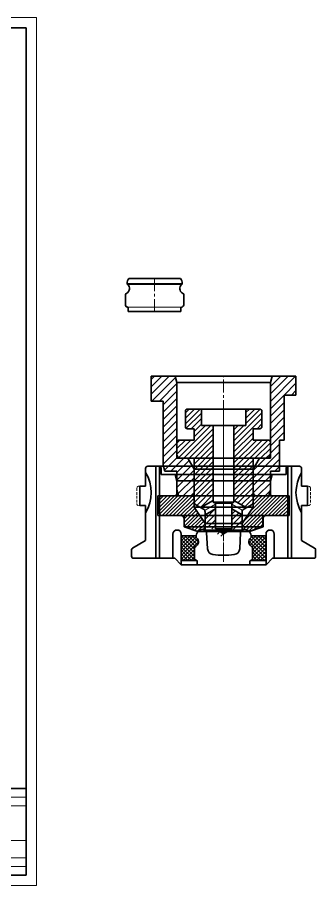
# Model space of a CAD drawing. Extents: x 64 to 495, y 48 to 468.
# Drawn here: x 351.2 to 495.5, y 47.7 to 467.7 of the extents above; entities that cross this region are included whole.
import ezdxf

# ---------------------------------------------------------------- set-up
doc = ezdxf.new("R2010")
doc.units = 0
doc.header["$LTSCALE"] = 5
doc.header["$MEASUREMENT"] = 0
doc.linetypes.add('CENTER', pattern=[2, 1.25, -0.25, 0.25, -0.25])
doc.linetypes.add('HIDDEN', pattern=[0.375, 0.25, -0.125])
doc.layers.get('0').update_dxf_attribs({"linetype": 'CONTINUOUS', "lineweight": 15})
for name, color, linetype, lineweight in [('1', 1, 'CENTER', 15), ('2', 2, 'HIDDEN', 15), ('3', 3, 'CONTINUOUS', 35), ('8', 251, 'CONTINUOUS', 15)]:
    doc.layers.add(name, color=color, linetype=linetype, lineweight=lineweight)

# ---------------------------------------------------------------- blocks, each defined once
blk = doc.blocks.new('A$C568E75BF')
at = {"layer": '8'}
h = blk.add_hatch(dxfattribs=at)
h.set_pattern_fill('ANSI37', color=256, scale=10)
h.set_pattern_definition([(45, (-137.508, -334.099), (-0.8838835, 0.8838835), []), (135, (-137.508, -334.099), (-0.8838835, -0.8838835), [])])
h.paths.add_polyline_path([(65, 14), (57.77, 14, -0.02818), (57.8, 13.55), (57.8, 13.36, -0.234929), (57.6, 12.96, 0.55833), (57.99, 8.9, -0.2859), (58.55, 8), (58.55, 3.12, -0.339454), (57.81, 2.15), (57.62, 2.1, 0.109012), (57.43, 2), (65, 2)])
h.paths.add_polyline_path([(30.45, 8, -0.2859), (31.01, 8.9, 0.55833), (31.4, 12.96, -0.234929), (31.2, 13.36), (31.2, 13.55, -0.02818), (31.23, 14), (24, 14), (24, 2), (31.57, 2, 0.109012), (31.38, 2.1), (31.19, 2.15, -0.339454), (30.45, 3.12)])
at = {"layer": '1'}
blk.add_line((44.5, 47.6), (44.5, 0), dxfattribs=at)
at = {"layer": '2'}
for p, q in [((3.5, 38), (4, 38)), ((85, 38), (85.5, 38)), ((2.5, 37), (2.5, 29.6)), ((86.5, 37), (86.5, 29.6)), ((3.5, 28.6), (4, 28.6)), ((85, 28.6), (85.5, 28.6))]:
    blk.add_line(p, q, dxfattribs=at)
for centre, start, end in [((3.5, 37), 90, 180), ((85.5, 37), 0, 90), ((3.5, 29.6), 180, 270), ((85.5, 29.6), 270, 0)]:
    blk.add_arc(centre, 1, start, end, dxfattribs=at)
at = {"layer": '3'}
for p, q in [((6.8, 46.6), (6.8, 38)), ((44.5, 47.6), (7.8, 47.6)), ((11.7, 47.6), (11.7, 6.3)), ((13.5, 47.6), (13.5, 33.32)), ((14.25, 46.6), (14.25, 43.6)), ((44.5, 47.6), (81.2, 47.6)), ((74.75, 46.6), (74.75, 43.6)), ((75.5, 47.57), (75.5, 33.32)), ((77.3, 47.6), (77.3, 3.1)), ((82.2, 46.6), (82.2, 38)), ((44.5, 43.6), (14.25, 43.6)), ((21.85, 40.6), (21.05, 43.6)), ((44.5, 43.6), (74.75, 43.6)), ((67.15, 40.6), (67.95, 43.6)), ((4, 38), (4, 28.6)), ((6.8, 38), (4, 38)), ((44.5, 40.6), (21.85, 40.6)), ((21.85, 40.6), (21.85, 34.3)), ((44.5, 40.6), (67.15, 40.6)), ((67.15, 40.6), (67.15, 34.3)), ((82.2, 38), (85, 38)), ((85, 38), (85, 28.6)), ((44.5, 33.32), (12.75, 33.32)), ((12.75, 33.32), (12.75, 23.8)), ((44.5, 33.32), (76.25, 33.32)), ((76.25, 33.32), (76.25, 23.8)), ((6.8, 28.6), (4, 28.6)), ((6.8, 28.6), (6.8, 11.7)), ((82.2, 28.6), (85, 28.6)), ((82.2, 28.6), (82.2, 11.7)), ((11.7, 23.51), (11.7, 3.1)), ((44.5, 23.8), (12.75, 23.8)), ((13.5, 23.8), (13.5, 3.1)), ((25.45, 22.3), (25.45, 18.4)), ((44.5, 23.8), (76.25, 23.8)), ((63.55, 22.3), (63.55, 18.4)), ((75.5, 23.8), (75.5, 3.1)), ((32.04, 16), (25.45, 18.4)), ((25.45, 18.4), (44.5, 18.4)), ((63.55, 18.4), (44.5, 18.4)), ((56.96, 16), (63.55, 18.4)), ((20, 14.8), (20, 3.1)), ((24, 14.8), (24, 0)), ((31.23, 14), (24, 14)), ((31.2, 13.55), (31.2, 13.36)), ((44.5, 16), (32.04, 16)), ((44.5, 16), (56.96, 16)), ((57.77, 14), (65, 14)), ((57.8, 13.55), (57.8, 13.36)), ((65, 14.8), (65, 0)), ((69, 14.8), (69, 3.1)), ((6.8, 11.7), (0.5, 8.06)), ((82.2, 11.7), (88.5, 8.06)), ((0, 7.2), (0, 4.1)), ((30.45, 8), (30.45, 3.12)), ((58.55, 8), (58.55, 3.12)), ((89, 7.2), (89, 4.1)), ((20.9, 3.1), (1, 3.1)), ((24, 0), (20.9, 3.1)), ((31.57, 2), (24, 2)), ((31.38, 2.1), (31.19, 2.15)), ((31.75, 0), (31.75, 1.62)), ((57.25, 0), (57.25, 1.62)), ((57.43, 2), (65, 2)), ((57.62, 2.1), (57.81, 2.15)), ((65, 0), (68.1, 3.1)), ((68.1, 3.1), (88, 3.1)), ((73.3, 3.1), (75.7, 3.1)), ((44.5, 0), (24, 0)), ((44.5, 0), (65, 0))]:
    blk.add_line(p, q, dxfattribs=at)
for centre, radius, start, end in [((7.8, 46.6), 1, 90, 180), ((13.25, 46.6), 1, 0, 90), ((75.75, 46.6), 1, 90, 180), ((81.2, 46.6), 1, 0, 90), ((-9.5, 34.9), 19, 329.081, 30.919), ((98.5, 34.9), 19, 149.081, 210.919), ((20.85, 34.32), 1, 270, 0), ((68.15, 34.32), 1, 180, 270), ((23.95, 22.3), 1.5, 0, 90), ((65.05, 22.3), 1.5, 90, 180), ((22, 14.8), 2, 0, 180), ((29.95, 11.05), 2.4, 296.179, 52.8827), ((35.2, 13.55), 4, 142.2295, 180), ((31.7, 13.36), 0.5, 180, 232.8827), ((59.05, 11.05), 2.4, 127.1173, 243.821), ((53.8, 13.55), 4, 0, 37.7705), ((57.3, 13.36), 0.5, 307.1173, 0), ((67, 14.8), 2, 0, 180), ((31.45, 8), 1, 116.179, 180), ((57.55, 8), 1, 0, 63.821), ((1, 7.2), 1, 120, 180), ((88, 7.2), 1, 0, 60), ((1, 4.1), 1, 180, 270), ((31.45, 3.12), 1, 180, 255), ((31.25, 1.62), 0.5, 0, 75), ((57.75, 1.62), 0.5, 105, 180), ((57.55, 3.12), 1, 285, 0), ((88, 4.1), 1, 270, 0)]:
    blk.add_arc(centre, radius, start, end, dxfattribs=at)
blk = doc.blocks.new('A$C214C3A40')
at = {"layer": '8'}
h = blk.add_hatch(dxfattribs=at)
h.set_pattern_fill('ANSI31', color=2, scale=10)
h.set_pattern_definition([(45, (-127.0138, -256.0749), (-0.8838835, 0.8838835), [])])
h.paths.add_polyline_path([(16.7, 11.8), (16.7, 16.3, 0.414214), (15.7, 17.3), (1, 17.3, 0.414214), (0, 16.3), (0, 8.8, 0.414214), (1, 7.8), (11.96, 7.8), (11.96, 3.11, 0.315299), (12.62, 2.17), (18.59, 0, -0.014156), (18.73, 0.17, -0.217055), (20.54, 1), (21.09, 1, -0.201513), (21.8, 0.7), (22, 0.7), (22, 4)])
h.paths.add_polyline_path([(40, 2.77), (40, 0.7), (40.2, 0.7, -0.201513), (40.91, 1), (41.46, 1, -0.217055), (43.27, 0.17, -0.014156), (43.41, 0), (44.17, 0.28, 0.038329), (44.2, 0.68, 0.618666)])
h.paths.add_polyline_path([(50.04, 7.8), (61, 7.8, 0.414214), (62, 8.8), (62, 16.3, 0.414214), (61, 17.3), (46.3, 17.3, 0.414214), (45.3, 16.3), (45.3, 11.8), (40, 4), (40, 2.77, -0.618666), (44.2, 0.68, -0.038329), (44.17, 0.28), (49.38, 2.17, 0.315299), (50.04, 3.11)])
at = {"layer": '1', "color": 2}
for p, q in [((31, 17.1), (31, 0)), ((31, 1.5), (31, 0.6)), ((31, 1.5), (31, 0.6)), ((31, 1.5), (31, 0.6)), ((31, 0), (31, 1.5))]:
    blk.add_line(p, q, dxfattribs=at)
at = {"layer": '3', "color": 2}
for p, q in [((31, 17.3), (1, 17.3)), ((31, 17.3), (61, 17.3)), ((0, 16.3), (0, 8.8)), ((16.7, 16.3), (16.7, 11.8)), ((45.3, 16.3), (45.3, 11.8)), ((62, 16.3), (62, 8.8)), ((31, 11.8), (16.7, 11.8)), ((16.7, 11.8), (22, 4)), ((31, 11.8), (45.3, 11.8)), ((45.3, 11.8), (40, 4)), ((11.96, 7.8), (1, 7.8)), ((11.96, 7.8), (11.96, 3.11)), ((50.04, 7.8), (61, 7.8)), ((50.04, 7.8), (50.04, 3.11)), ((18.59, 0), (12.62, 2.17)), ((21.09, 1), (20.54, 1)), ((31, 0.7), (21.8, 0.7)), ((31, 4), (22, 4)), ((22, 4), (22, 0.7)), ((31, 4), (40, 4)), ((31, 0.7), (40.2, 0.7)), ((40, 4), (40, 0.7)), ((40.91, 1), (41.46, 1)), ((43.41, 0), (49.38, 2.17)), ((31, 0), (18.59, 0)), ((31, 0), (43.41, 0))]:
    blk.add_line(p, q, dxfattribs=at)
for centre, radius, start, end in [((1, 16.3), 1, 90, 180), ((15.7, 16.3), 1, 0, 90), ((46.3, 16.3), 1, 90, 180), ((61, 16.3), 1, 0, 90), ((1, 8.8), 1, 180, 270), ((61, 8.8), 1, 270, 0), ((12.96, 3.11), 1, 180, 250), ((21.75, -2.45), 4, 138.9855, 142.2295), ((20.54, -1.4), 2.4, 90, 138.9855), ((21.09, 0), 1, 44.427, 90), ((40.91, 0), 1, 90, 135.573), ((41.46, -1.4), 2.4, 41.0145, 90), ((40.25, -2.45), 4, 37.7705, 41.0145), ((49.04, 3.11), 1, 290, 0)]:
    blk.add_arc(centre, radius, start, end, dxfattribs=at)
blk = doc.blocks.new('A$C50D30983')
at = {"layer": '8'}
h = blk.add_hatch(dxfattribs=at)
h.set_pattern_fill('ANSI31', color=4, scale=0.8)
h.set_pattern_definition([(45, (-827.2272, -226.0554), (-1.796051, 1.796051), [])])
h.paths.add_polyline_path([(-17.3, -18.2), (-14.3, -13), (-14.3, -1.5, 0.414214), (-15.8, 0), (-21.8, 0), (-22.6, -2.99), (-22.6, -11.9), (-27, -11.9), (-27, -26.9), (-29.3, -26.9), (-29.3, -48.8), (-35, -48.8), (-35, -57.9), (-23.45, -57.9), (-22.65, -54.9), (-22.65, -18.2)])
h.paths.add_polyline_path([(29.3, -14.89), (28.5, -11.9), (22.6, -11.9), (22.6, -2.99), (21.8, 0), (15.8, 0, 0.414214), (14.3, -1.5), (14.3, -13), (17.3, -18.2), (22.65, -18.2), (22.65, -54.9), (23.45, -57.9), (35, -57.9), (35, -45.9), (29.3, -45.9)])
at = {"layer": '1', "color": 4}
blk.add_line((0, 0), (0, -57.9), dxfattribs=at)
at = {"layer": '3', "color": 4}
for p, q in [((0, 0), (-21.8, 0)), ((0, 0), (21.8, 0)), ((-22.6, -2.99), (-21.8, 0)), ((-22.6, -2.99), (-22.6, -11.9)), ((-14.3, -1.5), (-14.3, -13)), ((14.3, -1.5), (14.3, -13)), ((22.6, -2.99), (21.8, 0)), ((22.6, -2.99), (22.6, -11.9)), ((-22.6, -11.9), (-27, -11.9)), ((-27, -11.9), (-27, -26.9)), ((22.6, -11.9), (28.5, -11.9)), ((29.3, -14.89), (28.5, -11.9)), ((-17.3, -18.2), (-14.3, -13)), ((0, -13), (-14.3, -13)), ((0, -13), (14.3, -13)), ((17.3, -18.2), (14.3, -13)), ((29.3, -14.89), (29.3, -45.9)), ((0, -18.2), (-22.65, -18.2)), ((-22.65, -18.2), (-22.65, -54.9)), ((0, -18.2), (22.65, -18.2)), ((22.65, -18.2), (22.65, -54.9)), ((22.65, -19.2), (22.65, -54.9)), ((-27, -26.9), (-29.3, -26.9)), ((-29.3, -26.9), (-29.3, -48.8)), ((29.3, -45.9), (35, -45.9)), ((35, -45.9), (35, -57.9)), ((-35, -48.8), (-35, -57.9)), ((-35, -48.8), (-29.3, -48.8)), ((0, -57.9), (-35, -57.9)), ((-22.65, -54.9), (-23.45, -57.9)), ((0, -54.9), (-22.65, -54.9)), ((0, -54.9), (22.65, -54.9)), ((0, -57.9), (35, -57.9)), ((22.65, -54.9), (23.45, -57.9))]:
    blk.add_line(p, q, dxfattribs=at)
for centre, start, end in [((-15.8, -1.5), 0, 90), ((15.8, -1.5), 90, 180)]:
    blk.add_arc(centre, 1.5, start, end, dxfattribs=at)
blk = doc.blocks.new('A$C568427B4')
at = {"layer": '8'}
h = blk.add_hatch(dxfattribs=at)
h.set_pattern_fill('ANSI31', color=1, scale=15)
h.set_pattern_definition([(45, (-98.853, -173.5068), (-1.325825, 1.325825), [])])
edge = h.paths.add_edge_path()
edge.add_line((18.6, 58), (22.6, 60.31))
edge.add_line((22.6, 60.31), (22.6, 61.45))
edge.add_spline(control_points=[(22.6, 61.45), (22.17, 61.36), (20.74, 60.78), (19.44, 59.52), (18.55, 58.75)], knot_values=[5.722903, 5.722903, 5.722903, 5.722903, 7.017914, 9.974958, 9.974958, 9.974958, 9.974958], degree=3, periodic=0)
edge.add_spline(control_points=[(18.55, 58.75), (18.43, 58.65), (17.38, 57.77), (15.8, 56.8), (14.21, 57.09), (13.65, 57.23)], knot_values=[0.55071, 0.55071, 0.55071, 0.55071, 0.921611, 4.0378, 5.722903, 5.722903, 5.722903, 5.722903], degree=3, periodic=0)
edge.add_line((13.65, 57.23), (13.65, 51.15))
edge.add_line((13.65, 51.15), (18.6, 48.29))
edge.add_line((18.6, 48.29), (18.6, 58))
edge = h.paths.add_edge_path()
edge.add_spline(control_points=[(31.55, 57.24), (30.47, 57.28), (29.03, 57.39), (27.74, 58.45), (27.41, 58.75)], knot_values=[15.165326, 15.165326, 15.165326, 15.165326, 18.34103, 19.460986, 19.460986, 19.460986, 19.460986], degree=3, periodic=0)
edge.add_spline(control_points=[(27.41, 58.75), (26.4, 59.68), (24.94, 61.49), (23.2, 61.58), (22.6, 61.45)], knot_values=[9.974958, 9.974958, 9.974958, 9.974958, 13.3887, 15.165326, 15.165326, 15.165326, 15.165326], degree=3, periodic=0)
edge.add_line((22.6, 61.45), (22.6, 60.31))
edge.add_line((22.6, 60.31), (26.6, 58))
edge.add_line((26.6, 58), (26.6, 48.29))
edge.add_line((26.6, 48.29), (31.55, 51.15))
edge.add_line((31.55, 51.15), (31.55, 57.24))
h.paths.add_polyline_path([(36.85, 45.25, 0.270235), (36.34, 46.13), (33.57, 47.69), (27.6, 44.25), (27.6, 8), (33.35, 8), (33.35, 0), (40.1, 0, 0.414214), (41.1, 1), (41.1, 8.5, 0.414214), (40.1, 9.5), (36.85, 9.5), (36.85, 15), (44.2, 15, 0.414214), (45.2, 16), (45.2, 21.8, 0.414214), (43.2, 23.8), (36.85, 23.8)])
h.paths.add_polyline_path([(17.6, 44.25), (11.63, 47.69), (8.86, 46.13, 0.270235), (8.35, 45.25), (8.35, 23.8), (2, 23.8, 0.414214), (0, 21.8), (0, 16, 0.414214), (1, 15), (8.35, 15), (8.35, 9.5), (5.1, 9.5, 0.414214), (4.1, 8.5), (4.1, 1, 0.414214), (5.1, 0), (11.85, 0), (11.85, 8), (17.6, 8)])
at = {"layer": '1', "color": 1}
for p, q in [((22.6, 70.75), (22.6, 0)), ((18.6, 45.98), (13.65, 48.84)), ((26.6, 45.98), (31.55, 48.84))]:
    blk.add_line(p, q, dxfattribs=at)
at = {"layer": '2', "color": 1}
for p, q in [((14.35, 58.75), (14.4, 59.67)), ((30.85, 58.75), (30.8, 59.67)), ((13.65, 48.84), (12.89, 48.41)), ((13.65, 49.71), (13.65, 48.84)), ((31.55, 49.71), (31.55, 48.84)), ((31.55, 48.84), (32.31, 48.41)), ((8.86, 46.13), (8.35, 45.84)), ((8.35, 45.84), (8.35, 45.25)), ((36.34, 46.13), (36.85, 45.84)), ((36.85, 45.84), (36.85, 45.25))]:
    blk.add_line(p, q, dxfattribs=at)
at = {"layer": '3', "color": 1}
for p, q in [((14.4, 59.67), (14.81, 67.6)), ((30.8, 59.67), (30.39, 67.6)), ((22.6, 60.31), (18.6, 58)), ((22.6, 60.31), (26.6, 58)), ((18.55, 58.75), (13.65, 58.75)), ((13.65, 58.75), (13.65, 49.71)), ((22.6, 58), (18.6, 58)), ((18.6, 58), (18.6, 45.58)), ((22.6, 58), (26.6, 58)), ((26.6, 58), (26.6, 45.58)), ((27.41, 58.75), (31.55, 58.75)), ((31.55, 58.75), (31.55, 49.71)), ((18.6, 48.29), (13.65, 51.14)), ((26.6, 48.29), (31.55, 51.14)), ((12.89, 48.41), (8.86, 46.13)), ((17.6, 44.25), (11.63, 47.69)), ((27.6, 44.25), (33.57, 47.69)), ((32.31, 48.41), (36.34, 46.13)), ((8.35, 45.25), (8.35, 23.8)), ((17.6, 45), (18.6, 45.58)), ((22.6, 45), (17.6, 45)), ((17.6, 45), (17.6, 8)), ((18.6, 45.58), (22.6, 45.58)), ((26.6, 45.58), (22.6, 45.58)), ((22.6, 45), (27.6, 45)), ((27.6, 45), (26.6, 45.58)), ((27.6, 45), (27.6, 8)), ((36.85, 45.29), (36.85, 23.8)), ((0, 21.8), (0, 16)), ((8.35, 23.8), (2, 23.8)), ((36.85, 23.8), (43.2, 23.8)), ((45.2, 21.8), (45.2, 16)), ((8.35, 15), (1, 15)), ((8.35, 15), (8.35, 9.5)), ((36.85, 15), (36.85, 9.5)), ((36.85, 15), (44.2, 15)), ((4.1, 8.5), (4.1, 1)), ((8.35, 9.5), (5.1, 9.5)), ((36.85, 9.5), (40.1, 9.5)), ((41.1, 8.5), (41.1, 1)), ((22.6, 8), (11.85, 8)), ((11.85, 8), (11.85, 0)), ((22.6, 8), (33.35, 8)), ((33.35, 8), (33.35, 0)), ((22.6, 0), (5.1, 0)), ((22.6, 0), (40.1, 0))]:
    blk.add_line(p, q, dxfattribs=at)
for centre, radius, start, end in [((17.81, 67.44), 3, 97.4392, 177), ((22.6, 30.75), 40, 90, 97.4392), ((22.6, 30.75), 40, 82.5608, 90), ((27.39, 67.44), 3, 3, 82.5608), ((13.4, 59.72), 1, 284.5152, 357), ((31.8, 59.72), 1, 183, 255.4848), ((12.15, 49.71), 1.5, 299.5115, 0), ((33.05, 49.71), 1.5, 180, 240.4885), ((9.35, 45.25), 1, 119.5115, 180), ((35.85, 45.25), 1, 0, 60.4885), ((2, 21.8), 2, 90, 180), ((43.2, 21.8), 2, 0, 90), ((1, 16), 1, 180, 270), ((44.2, 16), 1, 270, 0), ((5.1, 8.5), 1, 90, 180), ((40.1, 8.5), 1, 0, 90), ((5.1, 1), 1, 180, 270), ((40.1, 1), 1, 270, 0)]:
    blk.add_arc(centre, radius, start, end, dxfattribs=at)

msp = doc.modelspace()

# ---------------------------------------------------------------- linework, layer by layer
for p, q in [((360.518, 467.67), (63.518, 467.67)), ((360.518, 47.67), (360.518, 467.67)), ((176.023, 90.47), (355.518, 90.47)), ((355.518, 86.27), (176.023, 86.27)), ((176.023, 69.47), (355.518, 69.47)), ((176.023, 61.07), (355.518, 61.07)), ((176.023, 56.87), (355.518, 56.87)), ((63.518, 47.67), (360.518, 47.67))]:
    msp.add_line(p, q)
at = {"layer": '1'}
msp.add_line((417.59, 341.419), (417.59, 325.419), dxfattribs=at)
at = {"layer": '2'}
for p, q in [((404.84, 327.419), (404.47, 327.518)), ((404.84, 327.035), (404.84, 327.419)), ((430.34, 327.419), (430.711, 327.518)), ((430.34, 327.035), (430.34, 327.419))]:
    msp.add_line(p, q, dxfattribs=at)
at = {"layer": '3'}
for p, q in [((355.518, 462.67), (83.518, 462.67)), ((355.518, 52.67), (355.518, 462.67)), ((430.052, 341.419), (405.128, 341.419)), ((404.29, 338.969), (404.29, 338.781)), ((430.89, 338.969), (430.89, 338.781)), ((403.54, 333.418), (403.54, 328.534)), ((431.64, 333.418), (431.64, 328.534)), ((404.47, 327.518), (404.281, 327.569)), ((404.84, 325.419), (404.84, 327.035)), ((417.59, 325.419), (404.84, 325.419)), ((417.59, 325.419), (430.34, 325.419)), ((430.34, 325.419), (430.34, 327.035)), ((430.711, 327.518), (430.899, 327.569)), ((176.023, 94.67), (355.518, 94.67)), ((355.518, 94.67), (355.518, 52.67)), ((83.518, 52.67), (355.518, 52.67))]:
    msp.add_line(p, q, dxfattribs=at)
for centre, radius, start, end in [((408.29, 338.969), 4, 142.22951, 180), ((426.89, 338.969), 4, 0, 37.77049), ((403.04, 336.469), 2.4, 296.17897, 52.88274), ((404.79, 338.781), 0.5, 180, 232.88274), ((432.14, 336.469), 2.4, 127.11726, 243.82103), ((430.39, 338.781), 0.5, 307.11726, 0), ((404.54, 333.418), 1, 116.17897, 180), ((430.64, 333.418), 1, 0, 63.82103), ((404.54, 328.534), 1, 180, 255), ((430.64, 328.534), 1, 285, 0), ((404.34, 327.035), 0.5, 0, 75), ((430.84, 327.035), 0.5, 105, 180)]:
    msp.add_arc(centre, radius, start, end, dxfattribs=at)
at = {"layer": '8'}
for p, q in [((417.59, 338.969), (404.29, 338.969)), ((417.59, 338.469), (404.29, 338.469)), ((417.59, 338.969), (430.89, 338.969)), ((417.59, 338.469), (430.89, 338.469)), ((417.59, 327.419), (404.84, 327.419)), ((417.59, 327.419), (430.34, 327.419))]:
    msp.add_line(p, q, dxfattribs=at)

# ---------------------------------------------------------------- block references
at = {"rotation": 180.0000000000001}
msp.add_blockref('A$C50D30983', (450.957, 236.197), dxfattribs=at)
at = {"layer": '8', "rotation": 180}
msp.add_blockref('A$C568427B4', (473.557, 278.197), dxfattribs=at)
at = {"layer": '8'}
for name, p in [('A$C568E75BF', (406.457, 202.897)), ('A$C214C3A40', (419.957, 218.897))]:
    msp.add_blockref(name, p, dxfattribs=at)

doc.saveas('drawing.dxf')
